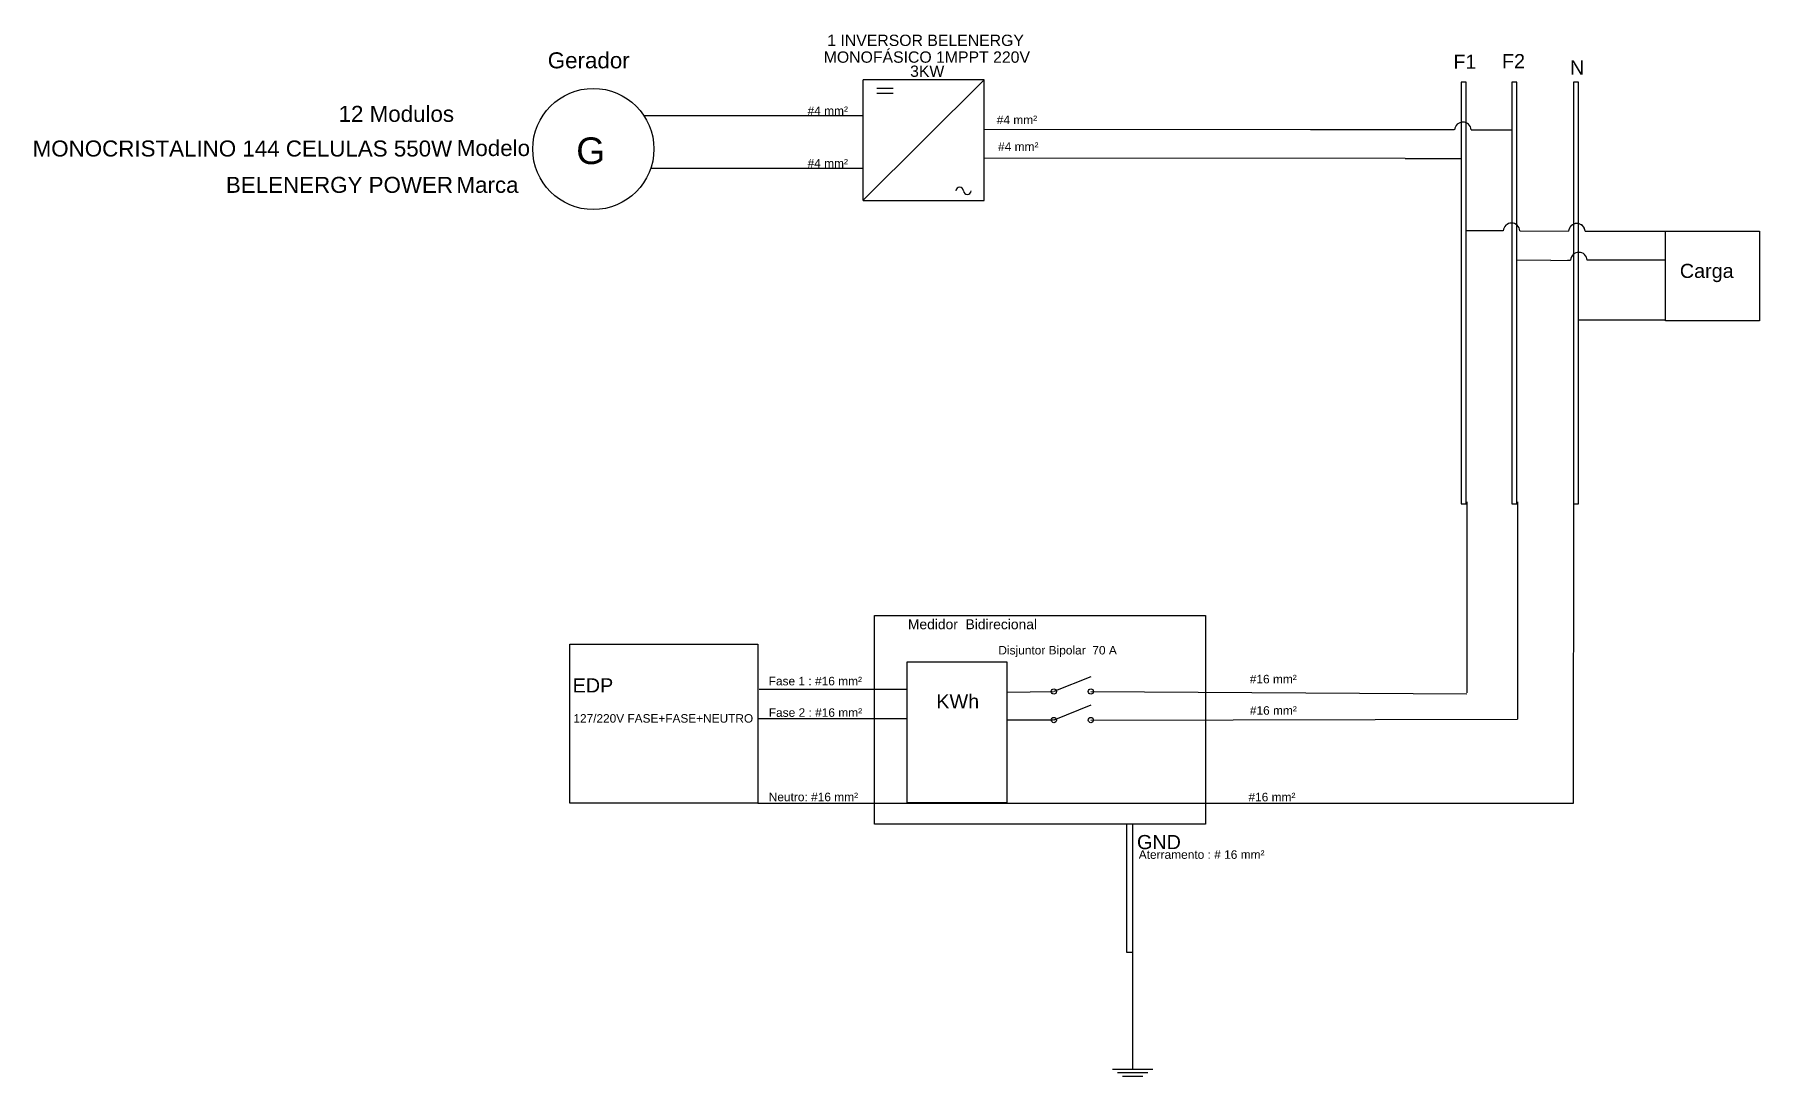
# Model space of a CAD drawing. Header units: millimetres. Extents: x 2425 to 31147, y 1069 to 18416.
import ezdxf

# ---------------------------------------------------------------- set-up
doc = ezdxf.new("R2010")
doc.units = ezdxf.units.MM
doc.styles.add('arial', font='arial.ttf')
doc.styles.get("Standard").update_dxf_attribs({"font": 'arial.ttf'})

msp = doc.modelspace()

# ---------------------------------------------------------------- linework, layer by layer
for p, q in [((18235, 17664), (16223, 17664)), ((18235, 17664), (16223, 15657)), ((16223, 15655), (16223, 17664)), ((16451, 17521), (16720, 17521)), ((18235, 15655), (18235, 17664)), ((26178, 17622), (26178, 10602)), ((26262, 17622), (26178, 17622)), ((26262, 10602), (26262, 17622)), ((27021, 17622), (27021, 11721)), ((27105, 17622), (27021, 17622)), ((27021, 17622), (27021, 10602)), ((27105, 17622), (27021, 17622)), ((27105, 11721), (27105, 17622)), ((27105, 10602), (27105, 17622)), ((28051, 17621), (28051, 11720)), ((28136, 17621), (28051, 17621)), ((28051, 17621), (28051, 10601)), ((28136, 17621), (28051, 17621)), ((28136, 11720), (28136, 17621)), ((28136, 10601), (28136, 17621)), ((16451, 17438), (16720, 17438)), ((16223, 17060), (12576, 17060)), ((23670, 16827), (18235, 16837)), ((26065, 16827), (23670, 16827)), ((26348, 16831), (27021, 16831)), ((16223, 16185), (12685, 16185)), ((25249, 16349), (18235, 16360)), ((25249, 16349), (26177, 16349)), ((16223, 15655), (18235, 15655)), ((26878, 15150), (26262, 15150)), ((27158, 15150), (27968, 15141)), ((28245, 15144), (29513, 15144)), ((29513, 15144), (29581, 15144)), ((27673, 14656), (27103, 14659)), ((27673, 14656), (27951, 14660)), ((27951, 14660), (28001, 14662)), ((28278, 14666), (29237, 14666)), ((29237, 14666), (29581, 14666)), ((28136, 13665), (29581, 13665)), ((26276, 10635), (26276, 7454)), ((27119, 10635), (27119, 7017)), ((28049, 5622), (28053, 10634)), ((26178, 10602), (26262, 10602)), ((27021, 10602), (27105, 10602)), ((28051, 10601), (28136, 10601)), ((14476, 7514), (14471, 7514)), ((16957, 7510), (14491, 7514)), ((19390, 7474), (18612, 7464)), ((20014, 7724), (19398, 7478)), ((20014, 7478), (26276, 7441)), ((20014, 7250), (19398, 7003)), ((14476, 7026), (14471, 7026)), ((16957, 7025), (14476, 7026)), ((19392, 7002), (18617, 7003)), ((20014, 7003), (27119, 7017)), ((14471, 5622), (28049, 5622))]:
    msp.add_line(p, q)
at = {"color": 3}
for p, q in [((20610, 5270), (20610, 3139)), ((20711, 3139), (20711, 5270)), ((20610, 3138), (20711, 3138)), ((20711, 1196), (20711, 3139)), ((21048, 1187), (20374, 1187)), ((20964, 1128), (20458, 1128)), ((20880, 1069), (20543, 1069))]:
    msp.add_line(p, q, dxfattribs=at)
for points in [[(29581, 15144), (31147, 15144), (31147, 13652), (29581, 13652)], [(16409, 8741), (21923, 8741), (21923, 5269), (16409, 5269)], [(11339, 8268), (14471, 8268), (14471, 5622), (11339, 5622)], [(16957, 7971), (18617, 7971), (18617, 5625), (16957, 5625)]]:
    msp.add_lwpolyline(points, close=True)
for centre, radius in [((11730, 16510), 1009), ((19398, 7478), 44), ((20014, 7478), 44), ((19398, 7003), 44), ((20014, 7003), 44)]:
    msp.add_circle(centre, radius)
for centre, radius, start, end in [((26209, 16819), 139, 4.8424, 175.1498), ((17830, 15809), 63.4, 3.9499, 176.0501), ((17957, 15818), 63.4, 183.9499, 356.0501), ((27019, 15138), 139, 4.8257, 175.1743), ((28107, 15132), 139, 4.8263, 175.1497), ((28106, 15129), 139, 4.8263, 175.1497), ((28140, 14650), 139, 4.8263, 175.1497)]:
    msp.add_arc(centre, radius, start, end)

# ---------------------------------------------------------------- texts
for s, height, p in [('1 INVERSOR BELENERGY', 188.29, (15625, 18225)), (' MONOFÁSICO 1MPPT 220V', 188.29, (15493, 17946)), ('3KW', 188.3, (17004, 17711)), ('F1', 235.4, (26050, 17846)), ('F2', 235.4, (26859, 17855)), ('N', 235, (27991, 17750)), ('#4 mm²', 142, (15297, 17075)), ('#4 mm²', 142, (18447, 16924)), ('G', 444, (11445, 16259)), ('#4 mm²', 142, (18469, 16479)), ('#4 mm²', 142, (15297, 16200)), ('Carga', 235.4, (29821, 14363)), ('Medidor  Bidirecional', 164.76, (16968, 8515)), ('Disjuntor Bipolar  70 A', 141.98, (18473, 8095)), ('#16 mm²', 142, (22660, 7614)), ('EDP', 235.4, (11385, 7463)), ('Fase 1 : #16 mm²', 141.98, (14649, 7581)), ('Fase 2 : #16 mm²', 141.98, (14651, 7057)), ('KWh', 235.4, (17441, 7196)), ('#16 mm²', 142, (22661, 7092)), ('127/220V FASE+FASE+NEUTRO', 141.22, (11398, 6960)), ('Neutro: #16 mm²', 141.98, (14650, 5652)), ('#16 mm²', 142, (22638, 5650)), ('GND', 235.4, (20782, 4854)), ('Aterramento : # 16 mm²', 141.98, (20811, 4693))]:
    msp.add_text(s, height=height).set_placement(p)
at = {"style": 'arial'}
for s, p in [('Gerador ', (10971, 17853)), ('Modelo', (9456, 16393)), ('Marca', (9451, 15780))]:
    msp.add_text(s, height=266.2, dxfattribs=at).set_placement(p)
at = {"color": 2, "style": 'arial'}
for s, height, p in [('12 Modulos', 266.2, (7488, 16962)), ('MONOCRISTALINO 144 CELULAS 550W', 266.22, (2394, 16385)), ('BELENERGY POWER', 266.22, (5612, 15780))]:
    msp.add_text(s, height=height, dxfattribs=at).set_placement(p)

doc.saveas('drawing.dxf')
